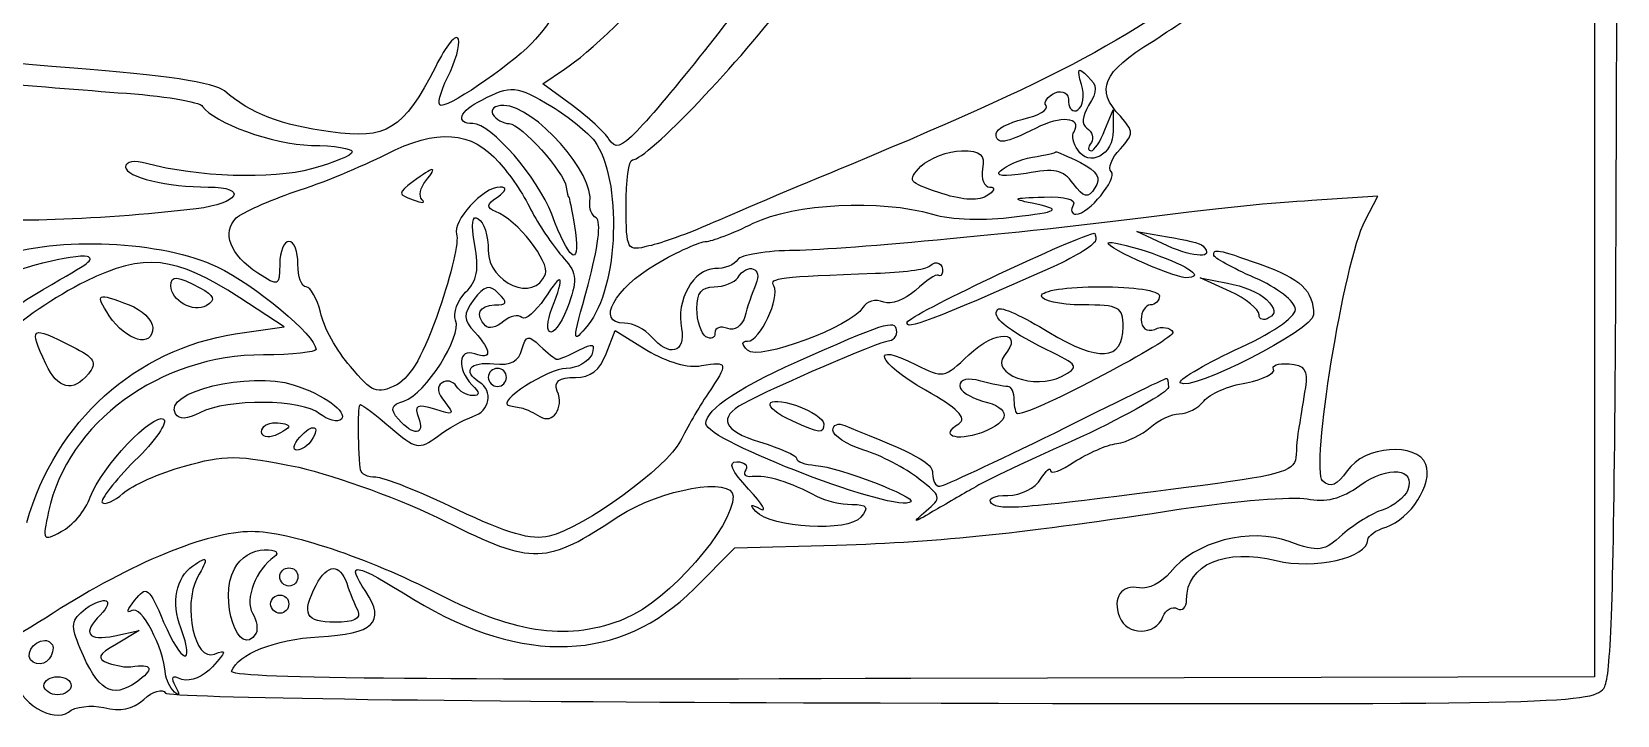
# Model space of a CAD drawing. Header units: millimetres. Extents: x 6.2 to 78.2, y -90.7 to -1.6.
# Drawn here: x 31.96 to 78.22, y -90.56 to -70.61 of the extents above; entities that cross this region are included whole.
import ezdxf

# ---------------------------------------------------------------- set-up
doc = ezdxf.new("R2010")
doc.units = ezdxf.units.MM
doc.layers.get('0').update_dxf_attribs({"linetype": 'CONTINUOUS'})

msp = doc.modelspace()

# ---------------------------------------------------------------- linework, layer by layer
for p, q in [((77.559, -46.04), (77.559, -89.432)), ((46.867, -72.128), (47.502, -71.705)), ((47.74, -72.763), (46.867, -72.128)), ((63.272, -73.477), (63.51, -72.895)), ((63.51, -72.895), (63.51, -73.504)), ((71.235, -75.409), (69.304, -75.541)), ((70.865, -76.123), (71.235, -75.409)), ((65.097, -76.864), (64.198, -76.441)), ((64.198, -76.441), (65.097, -76.599)), ((66.923, -78.187), (66.05, -77.79)), ((66.05, -77.79), (66.843, -77.949)), ((39.327, -79.219), (38.03, -78.372)), ((37.898, -79.43), (39.327, -79.219)), ((48.719, -80.012), (48.984, -79.325)), ((48.984, -79.325), (49.91, -79.907)), ((51.286, -86.865), (52.477, -85.675)), ((52.477, -85.675), (55.44, -85.595)), ((34.379, -88.241), (35.093, -88.082)), ((35.093, -88.082), (34.432, -88.479)), ((77.559, -89.432), (57.609, -89.485))]:
    msp.add_line(p, q)
for points in [[(77.824, -89.776), (78.168, -89.352), (78.22, -84.113), (78.22, -46.013)], [(47.502, -71.705), (48.905, -70.805), (53.164, -66.175), (53.35, -65.407)], [(45.915, -67.789), (47.582, -69.297), (47.661, -69.694), (46.656, -70.831)], [(67.584, -68.027), (64.436, -70.62), (62.345, -71.784), (55.863, -74.483)], [(53.561, -68.53), (52.688, -69.826), (50.466, -72.631), (49.619, -73.504)], [(49.487, -74.35), (49.91, -74.35), (52.688, -71.44), (54.064, -69.561)], [(64.674, -70.884), (65.415, -70.408), (66.103, -69.932), (66.182, -69.852)], [(33.188, -71.678), (29.59, -71.387), (29.114, -71.281), (28.188, -70.646)], [(44.407, -70.831), (44.354, -70.646), (44.036, -71.017), (43.745, -71.625)], [(46.656, -70.831), (46.127, -71.44), (44.248, -72.763), (43.904, -72.763)], [(44.089, -71.943), (44.327, -71.493), (44.46, -70.99), (44.407, -70.831)], [(63.721, -73.08), (62.98, -72.287), (63.192, -71.81), (64.674, -70.884)], [(37.58, -72.34), (37.316, -72.101), (35.781, -71.863), (33.188, -71.678)], [(43.745, -71.625), (42.793, -73.477), (42.317, -73.768), (40.676, -73.53)], [(30.543, -72.075), (31.442, -72.154), (33.215, -72.287), (34.485, -72.392)], [(43.904, -72.763), (43.772, -72.763), (43.878, -72.392), (44.089, -71.943)], [(62.478, -72.895), (62.637, -72.789), (62.689, -72.472), (62.584, -72.154)], [(62.584, -72.154), (62.451, -71.678), (62.478, -71.625), (62.769, -71.916)], [(62.769, -71.916), (63.06, -72.181), (63.06, -72.34), (62.795, -72.763)], [(34.485, -72.392), (35.781, -72.472), (36.866, -72.657), (36.945, -72.789)], [(40.676, -73.53), (39.247, -73.345), (38.348, -73.001), (37.58, -72.34)], [(44.83, -73.292), (44.301, -73.292), (44.433, -72.922), (45.095, -72.604)], [(45.095, -72.604), (45.941, -72.154), (46.1, -72.181), (47.132, -72.789)], [(61.552, -72.763), (61.472, -72.657), (61.605, -72.498), (61.816, -72.392)], [(61.816, -72.392), (62.054, -72.313), (62.213, -72.392), (62.213, -72.657)], [(36.945, -72.789), (37.263, -73.266), (38.983, -73.901), (40.12, -73.927)], [(45.73, -72.763), (45.465, -72.763), (45.333, -72.869), (45.412, -73.027)], [(45.412, -73.027), (45.492, -73.16), (45.73, -73.292), (45.888, -73.292)], [(48.243, -75.594), (48.402, -74.774), (46.629, -72.763), (45.73, -72.763)], [(47.132, -72.789), (47.635, -73.107), (48.19, -73.557), (48.375, -73.795)], [(48.799, -73.742), (48.693, -73.557), (48.19, -73.107), (47.74, -72.763)], [(60.89, -73.16), (61.34, -73.054), (61.631, -72.895), (61.552, -72.763)], [(62.213, -72.657), (62.213, -72.869), (62.345, -72.975), (62.478, -72.895)], [(62.795, -72.763), (62.61, -73.08), (62.584, -73.318), (62.742, -73.424)], [(63.721, -74.033), (64.118, -73.583), (64.118, -73.53), (63.721, -73.08)], [(47.132, -75.938), (46.735, -74.88), (45.359, -73.292), (44.83, -73.292)], [(45.888, -73.292), (46.232, -73.292), (47.502, -74.721), (47.555, -75.144)], [(49.619, -73.504), (49.143, -74.006), (48.984, -74.033), (48.799, -73.742)], [(60.097, -73.583), (60.097, -73.451), (60.467, -73.266), (60.89, -73.16)], [(61.261, -73.424), (60.361, -73.874), (60.097, -73.927), (60.097, -73.583)], [(62.372, -73.53), (62.61, -73.107), (61.975, -73.054), (61.261, -73.424)], [(62.478, -74.059), (62.345, -73.874), (62.293, -73.636), (62.372, -73.53)], [(63.51, -73.504), (63.536, -74.192), (62.795, -74.588), (62.478, -74.059)], [(62.742, -73.424), (62.901, -73.53), (62.954, -73.715), (62.875, -73.848)], [(62.875, -74.086), (62.954, -74.086), (63.139, -73.821), (63.272, -73.477)], [(40.12, -73.927), (40.782, -73.927), (41.311, -74.033), (41.311, -74.112)], [(42.29, -74.192), (43.772, -73.424), (44.804, -73.504), (45.597, -74.43)], [(48.375, -73.795), (49.196, -74.906), (49.09, -78.081), (48.19, -79.166)], [(62.875, -73.848), (62.769, -73.98), (62.769, -74.086), (62.875, -74.086)], [(35.305, -74.456), (34.961, -74.35), (34.697, -74.403), (34.697, -74.562)], [(40.12, -74.615), (38.983, -74.932), (36.76, -74.853), (35.305, -74.456)], [(39.644, -75.276), (40.412, -75.038), (41.602, -74.536), (42.29, -74.192)], [(41.311, -74.112), (41.311, -74.218), (40.782, -74.43), (40.12, -74.615)], [(45.597, -74.43), (45.888, -74.747), (46.312, -75.356), (46.523, -75.806)], [(49.302, -75.7), (49.302, -74.959), (49.381, -74.35), (49.487, -74.35)], [(57.9, -74.536), (58.165, -74.297), (58.694, -74.086), (59.091, -74.086)], [(59.091, -74.086), (59.647, -74.086), (59.779, -74.192), (59.7, -74.615)], [(60.229, -74.668), (60.388, -74.509), (60.784, -74.35), (61.155, -74.271)], [(61.155, -74.271), (61.525, -74.218), (61.843, -74.139), (61.843, -74.112)], [(61.843, -74.112), (61.869, -74.112), (62.187, -74.245), (62.557, -74.43)], [(62.557, -74.43), (63.06, -74.694), (63.166, -74.88), (62.98, -75.171)], [(63.457, -74.694), (63.351, -74.615), (63.457, -74.297), (63.721, -74.033)], [(34.697, -74.562), (34.697, -74.853), (35.94, -75.144), (37.104, -75.144)], [(43.454, -74.959), (43.825, -74.509), (43.692, -74.536), (43.084, -74.985)], [(55.863, -74.483), (54.196, -75.171), (52.318, -75.964), (51.736, -76.229)], [(58.43, -75.303), (57.53, -75.012), (57.504, -74.959), (57.9, -74.536)], [(59.7, -74.615), (59.647, -74.906), (59.753, -75.144), (59.911, -75.144)], [(60.97, -74.747), (60.308, -74.853), (60.044, -74.827), (60.229, -74.668)], [(62.345, -75.038), (62.054, -74.641), (61.79, -74.588), (60.97, -74.747)], [(62.425, -75.938), (62.795, -75.938), (63.642, -74.906), (63.457, -74.694)], [(37.104, -75.144), (38.295, -75.144), (38.004, -75.62), (36.76, -75.779)], [(37.924, -76.044), (38.11, -75.885), (38.877, -75.541), (39.644, -75.276)], [(43.084, -74.985), (42.634, -75.329), (42.634, -75.356), (43.084, -75.515)], [(43.348, -75.515), (43.243, -75.409), (43.295, -75.171), (43.454, -74.959)], [(45.624, -75.144), (45.121, -75.144), (44.222, -76.15), (44.354, -76.52)], [(45.544, -75.435), (45.809, -75.25), (45.835, -75.144), (45.624, -75.144)], [(47.555, -75.144), (47.582, -75.303), (47.608, -75.435), (47.635, -75.462)], [(59.805, -75.409), (59.541, -75.567), (59.038, -75.515), (58.43, -75.303)], [(59.911, -75.144), (60.097, -75.144), (60.044, -75.276), (59.805, -75.409)], [(62.98, -75.171), (62.769, -75.488), (62.663, -75.462), (62.345, -75.038)], [(36.76, -75.779), (33.876, -76.123), (30.199, -76.229), (30.199, -75.964)], [(43.084, -75.515), (43.348, -75.62), (43.454, -75.62), (43.348, -75.515)], [(45.492, -75.858), (45.227, -75.753), (45.227, -75.647), (45.544, -75.435)], [(46.947, -77.684), (47.079, -77.34), (46.127, -76.097), (45.492, -75.858)], [(46.523, -75.806), (46.735, -76.229), (47.158, -76.837), (47.423, -77.155)], [(47.635, -75.462), (47.661, -75.515), (47.74, -75.964), (47.82, -76.467)], [(48.428, -76.044), (48.296, -75.964), (48.217, -75.753), (48.243, -75.594)], [(49.963, -76.864), (49.328, -77.023), (49.302, -76.996), (49.302, -75.7)], [(53.006, -76.202), (54.223, -75.62), (56.71, -75.488), (58.244, -75.938)], [(60.626, -76.017), (61.922, -75.858), (62.002, -75.806), (61.287, -75.647)], [(61.287, -75.647), (60.52, -75.488), (60.52, -75.462), (61.499, -75.435)], [(61.499, -75.435), (62.107, -75.409), (62.451, -75.515), (62.345, -75.673)], [(62.345, -75.673), (62.266, -75.806), (62.293, -75.938), (62.425, -75.938)], [(69.304, -75.541), (68.246, -75.594), (66.42, -75.779), (65.256, -75.938)], [(38.559, -77.658), (37.739, -77.128), (37.501, -76.467), (37.924, -76.044)], [(44.883, -76.837), (44.777, -76.202), (44.804, -75.938), (44.989, -76.07)], [(44.989, -76.07), (45.148, -76.15), (45.28, -76.573), (45.28, -76.996)], [(47.82, -76.467), (47.952, -77.525), (47.635, -77.287), (47.132, -75.938)], [(48.19, -78.002), (48.481, -76.917), (48.587, -76.15), (48.428, -76.044)], [(51.736, -76.229), (51.127, -76.493), (50.333, -76.785), (49.963, -76.864)], [(51.63, -76.732), (51.789, -76.732), (52.424, -76.493), (53.006, -76.202)], [(65.256, -75.938), (61.155, -76.467), (55.704, -76.97), (54.223, -76.996)], [(58.244, -75.938), (58.774, -76.097), (59.805, -76.123), (60.626, -76.017)], [(69.622, -83.717), (69.278, -83.373), (70.23, -77.34), (70.865, -76.123)], [(39.459, -76.732), (39.327, -76.732), (39.194, -77.023), (39.194, -77.393)], [(39.724, -77.393), (39.724, -77.023), (39.618, -76.732), (39.459, -76.732)], [(44.354, -76.52), (44.433, -76.705), (44.195, -77.684), (43.851, -78.716)], [(50.175, -77.393), (50.81, -77.023), (51.471, -76.732), (51.63, -76.732)], [(57.504, -79.086), (57.583, -78.875), (62.081, -76.732), (62.954, -76.493)], [(63.007, -76.679), (63.007, -76.811), (62.451, -77.155), (61.763, -77.472)], [(62.954, -76.493), (62.98, -76.467), (63.007, -76.573), (63.007, -76.679)], [(65.626, -77.79), (65.177, -77.763), (63.033, -76.785), (63.404, -76.758)], [(63.404, -76.758), (63.563, -76.758), (64.118, -76.89), (64.647, -77.076)], [(65.097, -76.599), (65.6, -76.679), (66.076, -76.785), (66.129, -76.864)], [(30.992, -77.181), (32.659, -76.573), (35.808, -76.705), (37.369, -77.472)], [(32.289, -78.134), (33.744, -77.287), (33.744, -77.287), (33.612, -77.181)], [(33.612, -77.181), (33.559, -77.128), (33.056, -77.181), (32.5, -77.314)], [(44.618, -78.213), (44.962, -77.896), (45.015, -77.525), (44.883, -76.837)], [(45.28, -76.996), (45.28, -77.949), (46.629, -78.531), (46.947, -77.684)], [(47.423, -77.155), (47.846, -77.605), (47.899, -77.816), (47.635, -78.531)], [(54.223, -76.996), (53.403, -76.996), (52.635, -77.128), (52.556, -77.261)], [(64.647, -77.076), (65.759, -77.472), (66.208, -77.79), (65.626, -77.79)], [(66.129, -76.864), (66.499, -77.234), (65.891, -77.208), (65.097, -76.864)], [(66.447, -77.128), (66.447, -76.943), (66.526, -76.943), (67.796, -77.393)], [(67.637, -77.79), (66.976, -77.499), (66.447, -77.208), (66.447, -77.128)], [(32.5, -77.314), (30.04, -77.843), (28.135, -79.457), (26.68, -82.235)], [(38.03, -78.372), (36.125, -77.155), (35.252, -77.049), (33.532, -77.896)], [(37.369, -77.472), (38.48, -78.002), (40.253, -79.483), (40.253, -79.88)], [(39.194, -77.393), (39.194, -78.055), (39.168, -78.055), (38.559, -77.658)], [(39.962, -78.055), (39.829, -78.055), (39.724, -77.763), (39.724, -77.393)], [(49.249, -79.113), (48.402, -79.113), (48.958, -78.107), (50.175, -77.393)], [(51.894, -77.525), (51.259, -77.525), (50.757, -78.451), (50.915, -79.272)], [(52.556, -77.261), (52.477, -77.42), (52.159, -77.525), (51.894, -77.525)], [(52.556, -77.79), (52.847, -77.34), (53.297, -77.499), (53.085, -77.975)], [(53.614, -78.028), (53.455, -77.79), (53.773, -77.763), (56.578, -77.658)], [(56.578, -77.658), (57.345, -77.631), (58.059, -77.552), (58.165, -77.446)], [(61.763, -77.472), (58.165, -79.06), (57.424, -79.351), (57.504, -79.086)], [(58.403, -77.711), (58.35, -77.684), (58.059, -77.869), (57.742, -78.16)], [(58.165, -77.446), (58.35, -77.261), (58.562, -77.367), (58.535, -77.631)], [(58.535, -77.631), (58.509, -77.711), (58.456, -77.763), (58.403, -77.711)], [(67.796, -77.393), (68.987, -77.816), (69.357, -78.16), (69.357, -78.875)], [(27.368, -85.172), (27.685, -82.5), (29.696, -79.616), (32.289, -78.134)], [(33.532, -77.896), (31.76, -78.769), (29.59, -80.647), (29.775, -81.15)], [(36.019, -78.028), (36.019, -77.711), (36.205, -77.737), (36.866, -78.081)], [(37.051, -78.61), (36.681, -78.822), (36.019, -78.451), (36.019, -78.028)], [(36.866, -78.081), (37.289, -78.319), (37.342, -78.425), (37.051, -78.61)], [(40.385, -78.795), (40.279, -78.398), (40.094, -78.055), (39.962, -78.055)], [(45.571, -78.24), (45.306, -77.975), (45.174, -78.028), (44.857, -78.425)], [(47.132, -78.69), (47.529, -77.684), (47.449, -77.578), (46.92, -78.398)], [(48.19, -79.166), (47.714, -79.748), (47.714, -79.721), (48.19, -78.002)], [(51.365, -78.69), (51.365, -78.24), (51.498, -78.055), (51.868, -78.055)], [(51.868, -78.055), (52.159, -78.055), (52.477, -77.922), (52.556, -77.79)], [(53.085, -77.975), (52.979, -78.24), (52.82, -78.663), (52.768, -78.928)], [(52.847, -79.642), (53.217, -79.642), (53.799, -78.372), (53.614, -78.028)], [(57.742, -78.16), (57.451, -78.425), (57.027, -78.584), (56.816, -78.504)], [(61.419, -78.319), (61.419, -78.16), (62.16, -78.055), (63.139, -78.055)], [(63.139, -78.055), (64.118, -78.055), (64.859, -78.16), (64.859, -78.319)], [(66.843, -77.949), (67.293, -78.028), (67.796, -78.24), (67.981, -78.425)], [(68.828, -78.716), (68.828, -78.478), (68.299, -78.081), (67.637, -77.79)], [(34.22, -78.901), (33.797, -78.24), (33.85, -78.213), (34.802, -78.584)], [(34.802, -78.584), (35.173, -78.716), (35.49, -79.033), (35.49, -79.245)], [(44.327, -79.033), (44.248, -78.822), (44.38, -78.451), (44.618, -78.213)], [(44.857, -78.425), (44.539, -78.875), (44.539, -79.007), (44.883, -79.377)], [(45.2, -79.192), (44.883, -78.875), (45.015, -78.584), (45.465, -78.584)], [(45.465, -78.584), (45.835, -78.584), (45.862, -78.531), (45.571, -78.24)], [(46.92, -78.398), (46.656, -78.795), (46.365, -79.033), (46.259, -78.954)], [(47.635, -78.531), (47.476, -79.007), (47.238, -79.377), (47.105, -79.377)], [(56.816, -78.504), (56.578, -78.398), (56.313, -78.478), (56.207, -78.663)], [(62.61, -78.584), (61.949, -78.584), (61.419, -78.451), (61.419, -78.319)], [(63.801, -79.219), (63.801, -78.637), (63.695, -78.584), (62.61, -78.584)], [(64.594, -78.584), (64.462, -78.584), (64.33, -78.769), (64.33, -79.007)], [(64.859, -78.319), (64.859, -78.451), (64.753, -78.584), (64.594, -78.584)], [(67.769, -78.875), (67.769, -78.716), (67.373, -78.398), (66.923, -78.187)], [(67.981, -78.425), (68.246, -78.69), (68.272, -78.848), (68.06, -78.954)], [(35.49, -79.245), (35.49, -79.854), (34.723, -79.642), (34.22, -78.901)], [(41.258, -80.383), (40.861, -79.933), (40.464, -79.219), (40.385, -78.795)], [(43.851, -78.716), (43.401, -80.012), (43.031, -80.674), (42.608, -80.912)], [(42.819, -81.388), (43.454, -81.177), (44.513, -79.51), (44.327, -79.033)], [(45.73, -79.06), (45.518, -79.245), (45.28, -79.298), (45.2, -79.192)], [(46.259, -78.954), (46.153, -78.848), (45.915, -78.901), (45.73, -79.06)], [(47.105, -79.377), (46.973, -79.377), (47, -79.06), (47.132, -78.69)], [(51.63, -79.51), (51.498, -79.43), (51.365, -79.06), (51.365, -78.69)], [(52.768, -78.928), (52.688, -79.192), (52.45, -79.351), (52.265, -79.272)], [(56.207, -78.663), (55.863, -79.219), (53.164, -80.224), (52.847, -79.907)], [(61.552, -79.88), (60.388, -79.298), (59.938, -78.928), (60.149, -78.716)], [(60.149, -78.716), (60.229, -78.61), (60.89, -78.928), (61.631, -79.377)], [(64.33, -79.007), (64.33, -79.272), (64.489, -79.377), (64.727, -79.298)], [(69.357, -78.875), (69.357, -79.298), (65.759, -81.15), (65.468, -80.859)], [(67.055, -79.907), (68.113, -79.43), (68.828, -78.954), (68.828, -78.716)], [(68.06, -78.954), (67.902, -79.06), (67.769, -79.007), (67.769, -78.875)], [(31.813, -84.934), (32.659, -81.97), (34.988, -79.88), (37.898, -79.43)], [(32.368, -80.303), (31.865, -79.219), (31.918, -79.166), (33.135, -79.801)], [(44.883, -79.377), (45.386, -79.933), (45.386, -80.198), (44.883, -80.012)], [(46.259, -79.88), (46.391, -79.457), (46.444, -79.457), (46.788, -79.774)], [(50.042, -79.51), (49.857, -79.298), (49.513, -79.113), (49.249, -79.113)], [(50.915, -79.272), (51.048, -79.986), (50.545, -80.118), (50.042, -79.51)], [(51.894, -79.404), (51.894, -79.563), (51.789, -79.589), (51.63, -79.51)], [(52.265, -79.272), (52.053, -79.192), (51.894, -79.245), (51.894, -79.404)], [(54.673, -80.065), (57.027, -79.033), (57.186, -79.007), (57.186, -79.377)], [(57.186, -79.377), (57.186, -79.51), (57.08, -79.642), (56.948, -79.642)], [(59.303, -80.039), (60.07, -79.298), (60.943, -79.325), (60.335, -80.065)], [(65.256, -79.377), (65.362, -79.563), (61.208, -81.759), (60.732, -81.759)], [(61.631, -79.377), (63.086, -80.251), (63.801, -80.224), (63.801, -79.219)], [(64.727, -79.298), (64.938, -79.192), (65.177, -79.245), (65.256, -79.377)], [(33.135, -79.801), (33.797, -80.118), (33.876, -80.277), (33.612, -80.595)], [(40.253, -79.88), (40.253, -79.96), (39.565, -80.039), (38.718, -80.039)], [(44.883, -80.012), (44.407, -79.827), (44.354, -80.462), (44.804, -80.912)], [(45.439, -80.303), (45.941, -80.356), (46.179, -80.224), (46.259, -79.88)], [(46.788, -79.774), (47, -79.986), (47.238, -80.171), (47.291, -80.171)], [(47.291, -80.171), (47.37, -80.171), (47.661, -80.039), (47.926, -79.907)], [(47.82, -80.7), (48.27, -80.7), (48.534, -80.489), (48.719, -80.012)], [(47.926, -79.907), (48.349, -79.695), (48.402, -79.695), (48.296, -80.039)], [(49.91, -79.907), (50.492, -80.251), (51.127, -80.436), (51.498, -80.356)], [(52.847, -79.907), (52.662, -79.721), (52.662, -79.642), (52.847, -79.642)], [(56.948, -79.642), (56.71, -79.642), (53.588, -80.991), (52.715, -81.468)], [(58.033, -81.071), (56.63, -80.277), (56.366, -79.616), (57.768, -80.33)], [(62.002, -80.674), (62.531, -80.383), (62.531, -80.356), (61.552, -79.88)], [(65.468, -80.859), (65.388, -80.78), (66.103, -80.356), (67.055, -79.907)], [(33.612, -80.595), (33.162, -81.15), (32.712, -81.044), (32.368, -80.303)], [(38.718, -80.039), (35.702, -80.039), (33.003, -82.023), (32.448, -84.616)], [(42.608, -80.912), (42.025, -81.203), (41.893, -81.15), (41.258, -80.383)], [(45.015, -80.833), (44.513, -80.515), (44.751, -80.224), (45.439, -80.303)], [(45.544, -80.436), (45.412, -80.436), (45.28, -80.542), (45.28, -80.7)], [(45.809, -80.7), (45.809, -80.542), (45.703, -80.436), (45.544, -80.436)], [(47.555, -80.436), (47.026, -80.436), (45.465, -81.441), (45.888, -81.521)], [(48.296, -80.039), (48.19, -80.251), (47.873, -80.436), (47.555, -80.436)], [(51.498, -80.356), (52.291, -80.224), (52.291, -80.277), (51.683, -81.177)], [(51.63, -82.05), (51.63, -81.626), (52.609, -80.965), (54.673, -80.065)], [(57.768, -80.33), (58.535, -80.727), (58.588, -80.727), (59.303, -80.039)], [(60.335, -80.065), (59.911, -80.595), (61.234, -81.071), (62.002, -80.674)], [(67.399, -80.859), (67.902, -80.753), (68.246, -80.568), (68.193, -80.462)], [(68.193, -80.462), (68.113, -80.356), (68.325, -80.277), (68.643, -80.303)], [(68.643, -80.303), (69.092, -80.33), (69.198, -80.489), (69.119, -80.991)], [(36.152, -81.759), (35.755, -81.124), (38.321, -80.515), (39.591, -80.912)], [(39.591, -80.912), (40.491, -81.203), (41.179, -81.706), (40.994, -81.917)], [(43.93, -80.859), (43.772, -80.938), (43.798, -81.177), (44.01, -81.415)], [(44.354, -80.965), (44.248, -80.806), (44.063, -80.753), (43.93, -80.859)], [(44.804, -80.912), (45.042, -81.15), (45.042, -81.23), (44.83, -81.23)], [(44.83, -81.838), (45.333, -81.679), (45.439, -81.097), (45.015, -80.833)], [(45.28, -80.7), (45.28, -80.833), (45.412, -80.965), (45.544, -80.965)], [(45.544, -80.965), (45.703, -80.965), (45.809, -80.833), (45.809, -80.7)], [(47.291, -81.097), (47.185, -80.806), (47.344, -80.7), (47.82, -80.7)], [(59.647, -80.806), (59.276, -80.7), (59.038, -80.753), (59.038, -80.938)], [(59.038, -80.938), (59.038, -81.097), (59.329, -81.282), (59.7, -81.388)], [(60.44, -80.965), (60.308, -80.965), (59.964, -80.886), (59.647, -80.806)], [(61.816, -82.314), (63.563, -81.441), (65.018, -80.727), (65.071, -80.727)], [(65.071, -80.727), (65.097, -80.7), (65.124, -80.833), (65.124, -80.991)], [(66.155, -81.388), (66.341, -81.177), (66.87, -80.938), (67.399, -80.859)], [(42.66, -81.917), (42.396, -81.626), (42.449, -81.494), (42.819, -81.388)], [(44.01, -81.415), (44.301, -81.785), (44.274, -81.812), (43.719, -81.626)], [(44.83, -81.23), (44.645, -81.23), (44.433, -81.097), (44.354, -80.965)], [(46.788, -81.838), (47.158, -82.076), (47.502, -81.6), (47.291, -81.097)], [(51.683, -81.177), (51.418, -81.573), (51.074, -82.182), (50.889, -82.552)], [(54.143, -81.97), (53.217, -81.547), (53.323, -81.203), (54.276, -81.521)], [(59.012, -82.05), (59.25, -81.891), (58.985, -81.6), (58.033, -81.071)], [(59.7, -81.388), (60.546, -81.6), (60.546, -81.97), (59.673, -82.314)], [(60.626, -81.362), (60.626, -81.15), (60.546, -80.965), (60.44, -80.965)], [(60.732, -81.759), (60.679, -81.759), (60.626, -81.573), (60.626, -81.362)], [(65.124, -80.991), (65.124, -81.124), (63.959, -81.785), (62.557, -82.447)], [(65.441, -81.759), (65.679, -81.759), (65.997, -81.6), (66.155, -81.388)], [(69.119, -80.991), (69.066, -81.335), (68.987, -81.812), (68.96, -82.023)], [(36.866, -81.732), (36.496, -81.917), (36.258, -81.944), (36.152, -81.759)], [(40.359, -81.759), (39.856, -81.335), (37.66, -81.309), (36.866, -81.732)], [(40.994, -81.917), (40.888, -82.023), (40.597, -81.944), (40.359, -81.759)], [(41.549, -83.399), (41.47, -82.579), (41.47, -81.494), (41.549, -81.494)], [(41.549, -81.494), (41.602, -81.494), (41.999, -81.785), (42.422, -82.156)], [(43.243, -81.865), (43.454, -82.394), (43.084, -82.42), (42.66, -81.917)], [(43.719, -81.626), (43.19, -81.468), (43.11, -81.521), (43.243, -81.865)], [(43.798, -82.42), (44.089, -82.182), (44.565, -81.944), (44.83, -81.838)], [(45.888, -81.521), (45.994, -81.547), (46.153, -81.573), (46.285, -81.6)], [(46.285, -81.6), (46.391, -81.626), (46.603, -81.732), (46.788, -81.838)], [(52.715, -81.468), (51.974, -81.865), (52.133, -82.261), (53.191, -82.579)], [(54.276, -81.521), (54.725, -81.679), (55.069, -81.917), (55.069, -82.05)], [(64.594, -82.156), (64.833, -81.944), (65.229, -81.759), (65.441, -81.759)], [(33.665, -84.193), (34.009, -83.293), (35.49, -81.732), (35.808, -81.917)], [(35.808, -81.917), (35.94, -81.997), (35.57, -82.552), (34.961, -83.135)], [(38.665, -82.288), (38.665, -82.129), (38.85, -82.023), (39.062, -82.023)], [(39.062, -82.394), (38.85, -82.473), (38.665, -82.42), (38.665, -82.288)], [(39.062, -82.023), (39.274, -82.023), (39.459, -82.076), (39.459, -82.129)], [(39.459, -82.129), (39.459, -82.182), (39.274, -82.288), (39.062, -82.394)], [(39.777, -82.447), (40.147, -82.023), (40.412, -82.103), (40.12, -82.526)], [(42.422, -82.156), (43.163, -82.791), (43.269, -82.817), (43.798, -82.42)], [(57.609, -84.325), (57.265, -84.696), (51.63, -82.552), (51.63, -82.05)], [(55.069, -82.05), (55.069, -82.367), (54.964, -82.341), (54.143, -81.97)], [(55.334, -82.235), (55.334, -82.076), (55.493, -82.023), (55.678, -82.103)], [(56.234, -82.817), (55.731, -82.658), (55.334, -82.394), (55.334, -82.235)], [(55.678, -82.103), (57.795, -82.949), (58.244, -83.187), (58.244, -83.505)], [(58.456, -83.875), (58.562, -83.875), (60.07, -83.161), (61.816, -82.314)], [(59.673, -82.314), (58.906, -82.579), (58.43, -82.394), (59.012, -82.05)], [(63.615, -82.632), (63.933, -82.579), (64.356, -82.367), (64.594, -82.156)], [(68.96, -82.023), (68.907, -82.235), (68.854, -82.658), (68.854, -82.949)], [(39.697, -82.817), (39.565, -82.817), (39.591, -82.658), (39.777, -82.447)], [(40.12, -82.526), (40.041, -82.685), (39.829, -82.817), (39.697, -82.817)], [(50.889, -82.552), (50.492, -83.32), (48.084, -85.092), (47.053, -85.331)], [(53.191, -82.579), (53.799, -82.764), (54.276, -82.976), (54.276, -83.055)], [(62.557, -82.447), (61.128, -83.082), (59.726, -83.743), (59.435, -83.928)], [(62.372, -83.161), (62.769, -82.923), (63.324, -82.658), (63.615, -82.632)], [(72.638, -83.24), (72.373, -82.579), (70.839, -82.685), (70.336, -83.426)], [(34.961, -83.135), (34.379, -83.717), (33.956, -84.272), (34.009, -84.352)], [(36.416, -83.293), (37.58, -82.949), (37.951, -82.949), (39.75, -83.32)], [(52.873, -83.955), (52.371, -83.426), (52.265, -83.161), (52.529, -83.161)], [(52.529, -83.161), (52.741, -83.161), (52.873, -83.267), (52.794, -83.399)], [(54.276, -83.055), (54.276, -83.161), (54.514, -83.24), (54.831, -83.267)], [(54.831, -83.267), (55.546, -83.32), (57.768, -84.193), (57.609, -84.325)], [(57.848, -83.664), (57.451, -83.346), (56.736, -82.976), (56.234, -82.817)], [(61.684, -83.426), (61.684, -83.531), (62.002, -83.426), (62.372, -83.161)], [(68.854, -82.949), (68.828, -83.426), (68.537, -83.531), (66.129, -83.849)], [(71.474, -85.066), (72.188, -84.828), (72.849, -83.796), (72.638, -83.24)], [(34.617, -84.087), (34.882, -83.849), (35.702, -83.478), (36.416, -83.293)], [(39.75, -83.32), (40.861, -83.584), (42.793, -84.272), (44.036, -84.907)], [(41.999, -83.611), (41.761, -83.611), (41.576, -83.531), (41.549, -83.399)], [(44.38, -84.563), (43.295, -84.034), (42.211, -83.611), (41.999, -83.611)], [(52.794, -83.399), (52.688, -83.531), (52.794, -83.611), (52.979, -83.584)], [(52.979, -83.584), (53.376, -83.531), (54.09, -83.743), (54.858, -84.166)], [(58.059, -84.59), (58.509, -84.219), (58.509, -84.166), (57.848, -83.664)], [(58.244, -83.505), (58.244, -83.717), (58.324, -83.875), (58.456, -83.875)], [(60.44, -84.14), (60.811, -84.14), (61.261, -83.928), (61.393, -83.664)], [(61.393, -83.664), (61.552, -83.426), (61.684, -83.293), (61.684, -83.426)], [(70.336, -83.426), (70.045, -83.849), (69.86, -83.928), (69.622, -83.717)], [(70.706, -83.849), (71.553, -83.267), (72.347, -83.346), (72.109, -83.981)], [(32.818, -85.198), (33.135, -85.04), (33.532, -84.59), (33.665, -84.193)], [(34.009, -84.352), (34.088, -84.431), (34.379, -84.299), (34.617, -84.087)], [(49.09, -84.748), (50.307, -83.955), (52.424, -83.584), (52.424, -84.166)], [(52.424, -84.166), (52.424, -85.066), (50.545, -87.209), (49.275, -87.738)], [(53.217, -84.537), (53.429, -84.643), (53.297, -84.405), (52.873, -83.955)], [(54.858, -84.166), (55.122, -84.299), (55.572, -84.405), (55.89, -84.405)], [(59.435, -83.928), (59.144, -84.087), (58.615, -84.405), (58.244, -84.616)], [(59.964, -84.378), (59.832, -84.246), (60.017, -84.14), (60.44, -84.14)], [(66.129, -83.849), (60.837, -84.537), (60.229, -84.59), (59.964, -84.378)], [(69.172, -84.246), (69.701, -84.352), (70.177, -84.246), (70.706, -83.849)], [(72.109, -83.981), (72.029, -84.193), (71.685, -84.457), (71.394, -84.563)], [(32.448, -84.616), (32.262, -85.463), (32.289, -85.489), (32.818, -85.198)], [(47.053, -85.331), (46.55, -85.463), (45.835, -85.251), (44.38, -84.563)], [(53.085, -84.616), (52.9, -84.405), (52.926, -84.378), (53.217, -84.537)], [(56.154, -84.775), (55.784, -85.225), (53.535, -85.092), (53.085, -84.616)], [(55.44, -85.595), (58.562, -85.489), (60.837, -85.251), (65.494, -84.537)], [(55.89, -84.405), (56.339, -84.405), (56.392, -84.484), (56.154, -84.775)], [(58.244, -84.616), (57.662, -84.96), (57.636, -84.96), (58.059, -84.59)], [(65.494, -84.537), (67.082, -84.299), (68.748, -84.166), (69.172, -84.246)], [(71.394, -84.563), (71.077, -84.643), (70.548, -84.987), (70.204, -85.278)], [(44.036, -84.907), (46.603, -86.177), (46.947, -86.177), (49.09, -84.748)], [(70.944, -85.436), (70.944, -85.331), (71.183, -85.145), (71.474, -85.066)], [(38.374, -85.198), (37.078, -85.198), (34.855, -86.124), (32.58, -87.58)], [(43.825, -87.024), (41.761, -85.966), (39.459, -85.198), (38.374, -85.198)], [(68.643, -85.489), (67.505, -85.066), (65.891, -85.489), (65.177, -86.389)], [(68.272, -86.045), (69.357, -86.31), (70.944, -85.966), (70.944, -85.436)], [(70.204, -85.278), (69.674, -85.78), (69.516, -85.807), (68.643, -85.489)], [(36.654, -86.204), (37.104, -85.886), (37.131, -85.939), (36.787, -86.548)], [(37.872, -86.283), (38.03, -85.966), (38.427, -85.727), (38.745, -85.727)], [(39.036, -85.939), (38.507, -86.283), (38.163, -87.183), (38.401, -87.58)], [(38.745, -85.727), (39.089, -85.727), (39.194, -85.807), (39.036, -85.939)], [(65.653, -87.183), (65.653, -86.151), (66.79, -85.675), (68.272, -86.045)], [(36.31, -88.003), (36.019, -87.288), (36.178, -86.521), (36.654, -86.204)], [(38.507, -88.162), (38.004, -88.982), (37.395, -87.156), (37.872, -86.283)], [(39.194, -86.521), (39.194, -86.362), (39.327, -86.257), (39.459, -86.257)], [(39.459, -86.257), (39.618, -86.257), (39.724, -86.362), (39.724, -86.521)], [(40.253, -86.759), (40.597, -86.124), (40.941, -86.124), (41.152, -86.706)], [(41.708, -86.945), (41.099, -86.045), (41.338, -86.071), (43.11, -87.183)], [(65.177, -86.389), (64.938, -86.68), (64.542, -86.892), (64.277, -86.839)], [(34.961, -87.209), (35.305, -86.759), (35.384, -86.812), (35.808, -87.844)], [(36.787, -86.548), (36.363, -87.368), (36.707, -89.008), (37.289, -88.77)], [(39.459, -86.786), (39.327, -86.786), (39.194, -86.653), (39.194, -86.521)], [(39.724, -86.521), (39.724, -86.653), (39.618, -86.786), (39.459, -86.786)], [(40.808, -87.844), (39.935, -87.844), (39.829, -87.606), (40.253, -86.759)], [(40.332, -88.267), (41.946, -88.188), (42.29, -87.844), (41.708, -86.945)], [(41.152, -86.706), (41.232, -86.971), (41.39, -87.341), (41.47, -87.5)], [(43.11, -87.183), (46.312, -89.114), (49.143, -89.008), (51.286, -86.865)], [(64.277, -86.839), (63.748, -86.733), (63.483, -87.13), (63.695, -87.685)], [(33.532, -87.447), (34.114, -87.05), (34.405, -87.183), (33.956, -87.632)], [(34.882, -87.5), (34.697, -87.606), (34.749, -87.474), (34.961, -87.209)], [(38.93, -87.315), (38.93, -87.156), (39.062, -87.05), (39.194, -87.05)], [(39.194, -87.58), (39.062, -87.58), (38.93, -87.447), (38.93, -87.315)], [(39.194, -87.05), (39.353, -87.05), (39.459, -87.156), (39.459, -87.315)], [(39.459, -87.315), (39.459, -87.447), (39.353, -87.58), (39.194, -87.58)], [(49.275, -87.738), (47.661, -88.4), (46.153, -88.215), (43.825, -87.024)], [(64.965, -87.685), (65.044, -87.474), (65.229, -87.368), (65.388, -87.447)], [(65.388, -87.447), (65.52, -87.527), (65.653, -87.421), (65.653, -87.183)], [(32.58, -87.58), (30.252, -89.088), (28.055, -89.961), (26.706, -89.961)], [(33.374, -88.611), (33.083, -87.923), (33.109, -87.791), (33.532, -87.447)], [(33.956, -87.632), (33.427, -88.162), (33.585, -88.4), (34.379, -88.241)], [(35.861, -89.352), (35.808, -88.558), (35.146, -87.341), (34.882, -87.5)], [(35.808, -87.844), (36.337, -89.061), (36.734, -89.193), (36.31, -88.003)], [(38.401, -87.58), (38.533, -87.791), (38.559, -88.056), (38.507, -88.162)], [(41.47, -87.5), (41.576, -87.738), (41.364, -87.844), (40.808, -87.844)], [(63.695, -87.685), (63.907, -88.241), (64.753, -88.241), (64.965, -87.685)], [(37.792, -89.273), (37.977, -88.77), (39.036, -88.347), (40.332, -88.267)], [(31.998, -89.008), (31.733, -88.85), (31.971, -88.373), (32.342, -88.373)], [(32.58, -88.585), (32.58, -88.929), (32.262, -89.167), (31.998, -89.008)], [(32.342, -88.373), (32.474, -88.373), (32.58, -88.479), (32.58, -88.585)], [(35.014, -89.59), (34.3, -90.093), (33.876, -89.828), (33.374, -88.611)], [(34.432, -88.479), (33.876, -88.797), (33.85, -88.902), (34.194, -89.035)], [(37.289, -88.77), (37.66, -88.638), (37.633, -88.691), (37.237, -89.141)], [(34.194, -89.035), (34.432, -89.114), (34.723, -89.167), (34.855, -89.141)], [(34.855, -89.141), (35.49, -89.035), (35.543, -89.22), (35.014, -89.59)], [(37.237, -89.141), (36.972, -89.432), (36.602, -89.59), (36.337, -89.511)], [(57.609, -89.485), (43.084, -89.537), (37.713, -89.485), (37.792, -89.273)], [(31.522, -89.537), (31.522, -90.146), (32.606, -90.807), (33.03, -90.463)], [(32.315, -89.696), (32.315, -89.537), (32.5, -89.432), (32.712, -89.432)], [(32.712, -89.961), (32.5, -89.961), (32.315, -89.828), (32.315, -89.696)], [(32.712, -89.432), (32.924, -89.432), (33.109, -89.537), (33.109, -89.696)], [(33.109, -89.696), (33.109, -89.828), (32.924, -89.961), (32.712, -89.961)], [(36.125, -89.881), (35.993, -89.749), (35.887, -89.511), (35.861, -89.352)], [(36.337, -89.511), (36.046, -89.379), (35.993, -89.432), (36.152, -89.723)], [(36.152, -89.723), (36.284, -89.934), (36.258, -90.014), (36.125, -89.881)], [(34.062, -90.331), (34.538, -90.463), (34.908, -90.384), (35.226, -90.093)], [(35.226, -90.093), (35.49, -89.855), (35.781, -89.776), (35.861, -89.908)], [(35.861, -89.908), (35.94, -90.04), (44.565, -90.172), (56.71, -90.199)], [(56.71, -90.199), (76.289, -90.252), (77.453, -90.225), (77.824, -89.776)], [(33.03, -90.463), (33.215, -90.305), (33.691, -90.252), (34.062, -90.331)]]:
    msp.add_open_spline(points, degree=3)

doc.saveas('drawing.dxf')
